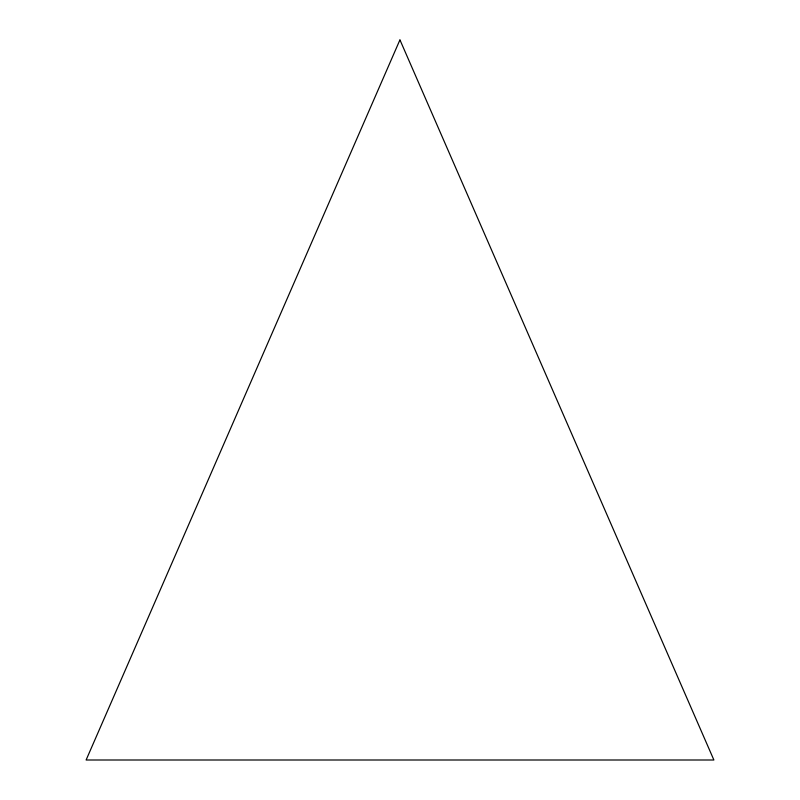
<?xml version="1.0" encoding="UTF-8"?>
<svg xmlns="http://www.w3.org/2000/svg" width="800" height="800" viewBox="0 0 800 800"><rect width="100%" height="100%" fill="white"/><g stroke="black" fill="none" stroke-linecap="round" stroke-linejoin="round"><path stroke-width="1.2" d="M399.88 40L86.11 760L713.89 760L400 40"/></g></svg>
